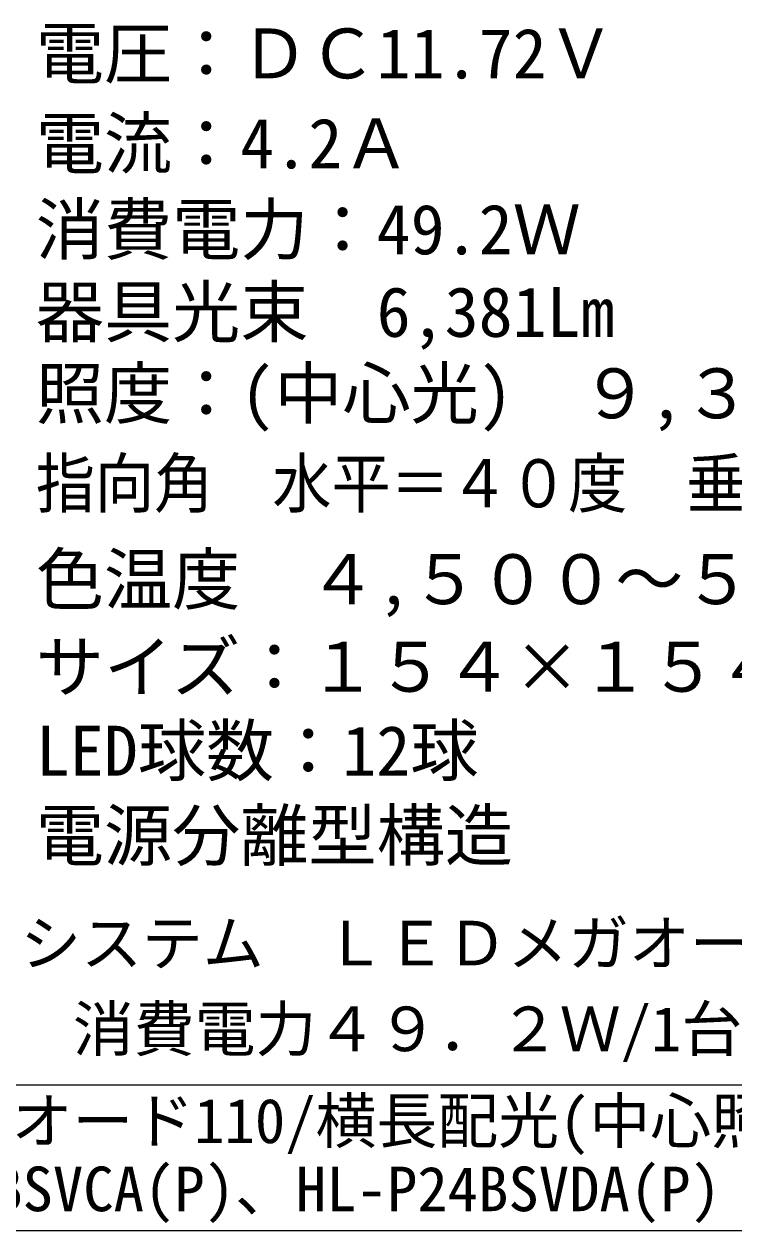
# Model space of a CAD drawing. Units: millimetres, scale not verified. Extents: x -357 to 206, y -169 to 227.
# Drawn here: x -135.03 to -105.88, y 90.65 to 140.25 of the extents above; entities that cross this region are included whole.
import ezdxf
from ezdxf.enums import TextEntityAlignment as Align

# ---------------------------------------------------------------- set-up
doc = ezdxf.new("R2010")
doc.units = ezdxf.units.MM
doc.header["$LTSCALE"] = 3
doc.layers.add('0-0_建築図', color=7, linetype='Continuous', lineweight=9)
doc.layers.add('0-1', color=7, linetype='Continuous', lineweight=18)
doc.styles.add('ＭＳ ゴシック', font='')
doc.styles.get('ＭＳ ゴシック').set_extended_font_data('MS Gothic')

msp = doc.modelspace()

# ---------------------------------------------------------------- linework, layer by layer
at = {"layer": '0-0_建築図', "lineweight": 18}
for p, q in [((-341.965, 96.646), (197.535, 96.646)), ((197.535, 90.646), (-341.965, 90.646))]:
    msp.add_line(p, q, dxfattribs=at)

# ---------------------------------------------------------------- texts
at = {"layer": '0-1', "style": 'ＭＳ ゴシック'}
for s, height, p in [('電圧：ＤＣ11.72Ｖ', 2.053, (-134.556, 137.398)), ('電流：4.2Ａ', 2.053, (-134.556, 133.703)), ('消費電力：49.2Ｗ', 2.053, (-134.556, 130.169)), ('器具光束\u30006,381Lm', 2.053, (-134.556, 126.776)), ('照度：(中心光)\u3000９,３４２[Ｌｘ／１ｍ]\u3000', 2.053, (-134.556, 123.427)), ('色温度\u3000４,５００～５,２００Ｋ', 2.053, (-134.556, 115.789)), ('サイズ：１５４×１５４×３９ｍｍ', 2.053, (-134.556, 112.189)), ('LED球数：12球', 2.053, (-134.556, 108.738)), ('電源分離型構造', 2.053, (-134.556, 105.258)), ('光電気ＬＥＤシステム\u3000ＬＥＤメガオード55相当品', 1.833, (-150.195, 101.006)), ('ＬＥＤ１２球\u3000消費電力４９．２Ｗ/1台\u3000看板照明・街路灯・投光器', 1.833, (-150.535, 97.482)), ('LEDメガオード110/横長配光(中心照度：大)', 1.833, (-144.292, 93.703)), ('HL-P24BSVCA(P)、HL-P24BSVDA(P)', 1.833, (-143.829, 90.905))]:
    msp.add_text(s, height=height, dxfattribs=at).set_placement(p, align=Align.BOTTOM_LEFT)
at = {"layer": '0-1', "style": 'ＭＳ ゴシック', "width": 0.9}
msp.add_text('指向角\u3000水平＝４０度\u3000垂直＝２０度(１/２ビーム角)', height=1.979, dxfattribs=at).set_placement((-134.556, 119.79), align=Align.BOTTOM_LEFT)

doc.saveas('drawing.dxf')
